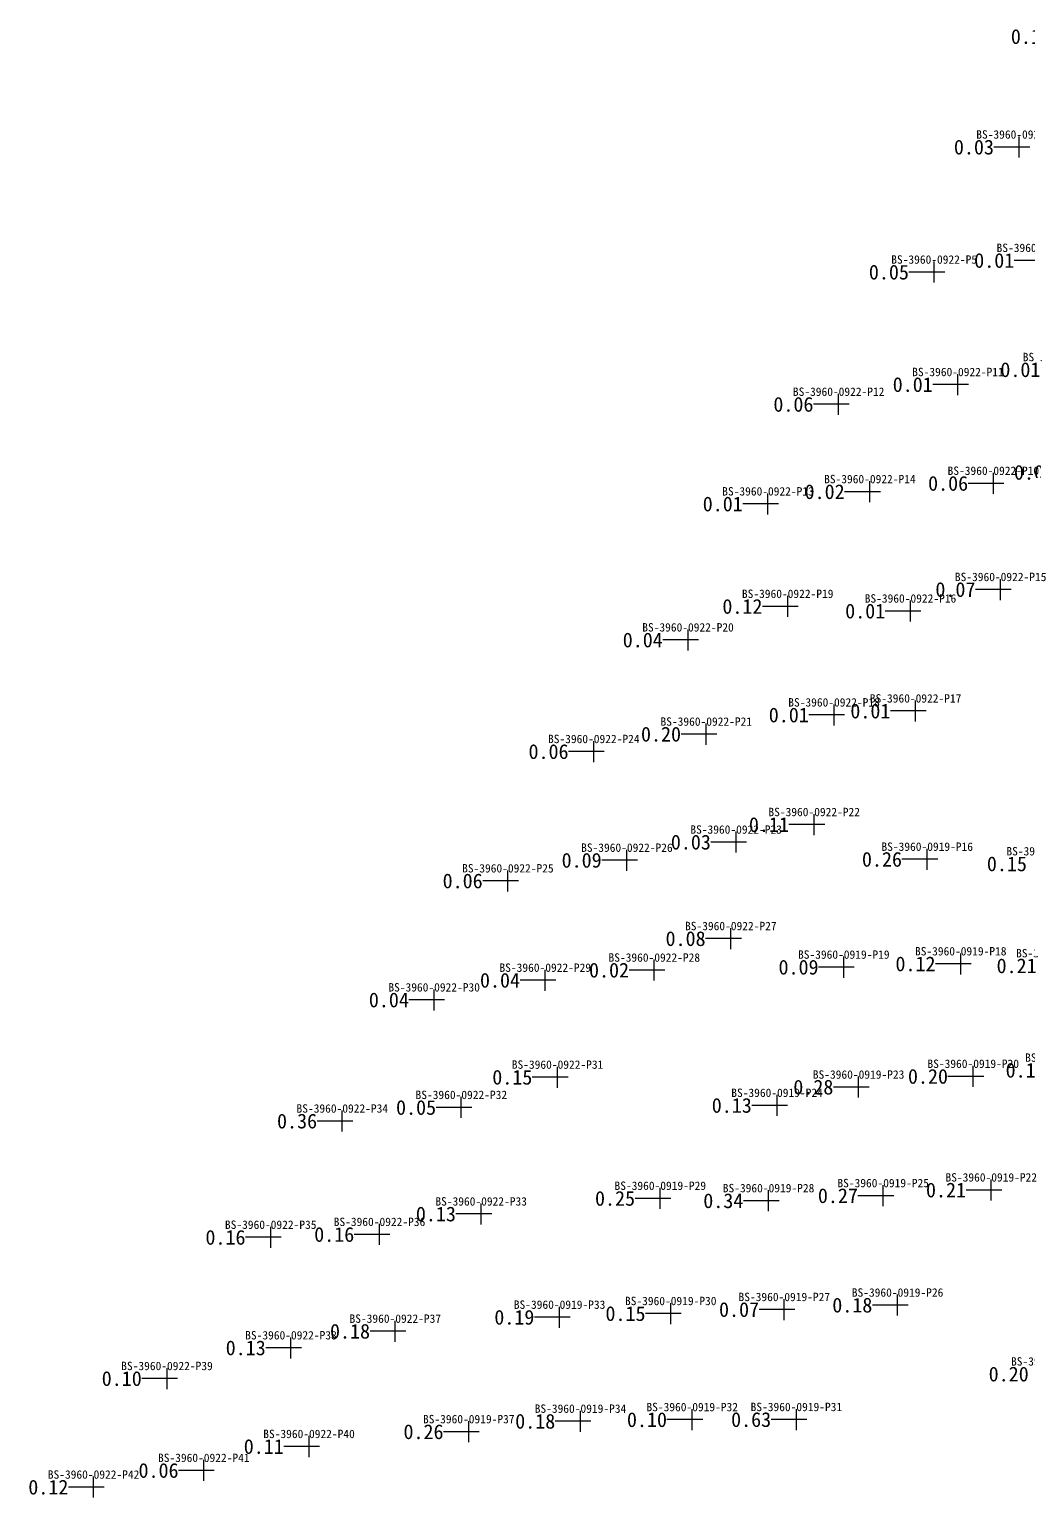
# Model space of a CAD drawing. Header units: inches. Extents: x 469941 to 470089, y 4349675 to 4349818.
# Drawn here: x 469982.1 to 470029.6, y 4349745.9 to 4349815.8 of the extents above; entities that cross this region are included whole.
import ezdxf
from ezdxf.enums import TextEntityAlignment as Align

# ---------------------------------------------------------------- set-up
doc = ezdxf.new("R2010")
doc.units = ezdxf.units.IN
doc.header["$MEASUREMENT"] = 0
for name, color, linetype, lineweight in [('孔口文字', 7, 'Continuous', 0), ('点', 7, 'Continuous', 0), ('线条', 7, 'Continuous', 0), ('钻孔', 7, 'Continuous', 0)]:
    doc.layers.add(name, color=color, linetype=linetype, lineweight=lineweight)
doc.styles.add('3dmine_textStyle_3', font='宋体.ttf', dxfattribs={"height": 1})

msp = doc.modelspace()

# ---------------------------------------------------------------- hatches: boundary and pattern name
at = {"layer": '钻孔', "linetype": 'Continuous', "lineweight": 0, "true_color": 0x808080, "extrusion": (0, 1, 0)}
for points in [[(-470030.208, 3949.717), (-470029.208, 3949.717), (-470029.208, 3955.717), (-470030.208, 3955.717)], [(-470026.164, 3949.675), (-470025.164, 3949.675), (-470025.164, 3955.675), (-470026.164, 3955.675)], [(-470027.297, 3949.917), (-470026.297, 3949.917), (-470026.297, 3955.917), (-470027.297, 3955.917)], [(-470021.622, 3950.144), (-470020.622, 3950.144), (-470020.622, 3956.144), (-470021.622, 3956.144)], [(-470028.98, 3950.28), (-470027.98, 3950.28), (-470027.98, 3956.28), (-470028.98, 3956.28)], [(-470023.107, 3949.609), (-470022.107, 3949.609), (-470022.107, 3956.609), (-470023.107, 3956.609)], [(-470018.261, 3950.086), (-470017.261, 3950.086), (-470017.261, 3957.086), (-470018.261, 3957.086)], [(-470029.327, 3950.099), (-470028.327, 3950.099), (-470028.327, 3957.099), (-470029.327, 3957.099)], [(-470019.197, 3949.859), (-470018.197, 3949.859), (-470018.197, 3957.859), (-470019.197, 3957.859)], [(-470025.037, 3949.677), (-470024.037, 3949.677), (-470024.037, 3957.677), (-470025.037, 3957.677)], [(-470014.457, 3949.551), (-470013.457, 3949.551), (-470013.457, 3958.551), (-470014.457, 3958.551)], [(-470021.402, 3950.377), (-470020.402, 3950.377), (-470020.402, 3958.377), (-470021.402, 3958.377)], [(-470025.282, 3949.863), (-470024.282, 3949.863), (-470024.282, 3957.863), (-470025.282, 3957.863)], [(-470015.325, 3950.359), (-470014.325, 3950.359), (-470014.325, 3959.359), (-470015.325, 3959.359)], [(-470009.975, 3950.412), (-470008.975, 3950.412), (-470008.975, 3959.412), (-470009.975, 3959.412)], [(-470020.458, 3950.499), (-470019.458, 3950.499), (-470019.458, 3959.499), (-470020.458, 3959.499)], [(-470016.745, 3949.613), (-470015.745, 3949.613), (-470015.745, 3959.613), (-470016.745, 3959.613)], [(-470011.55, 3949.699), (-470010.55, 3949.699), (-470010.55, 3959.699), (-470011.55, 3959.699)], [(-470025.834, 3950.254), (-470024.834, 3950.254), (-470024.834, 3959.254), (-470025.834, 3959.254)], [(-470005.89, 3949.793), (-470004.89, 3949.793), (-470004.89, 3959.793), (-470005.89, 3959.793)], [(-470016.493, 3949.915), (-470015.493, 3949.915), (-470015.493, 3959.915), (-470016.493, 3959.915)], [(-470012.853, 3950.11), (-470011.853, 3950.11), (-470011.853, 3960.11), (-470012.853, 3960.11)], [(-470021.866, 3950.034), (-470020.866, 3950.034), (-470020.866, 3960.034), (-470021.866, 3960.034)], [(-470027.428, 3949.931), (-470026.428, 3949.931), (-470026.428, 3959.931), (-470027.428, 3959.931)], [(-470007.667, 3949.982), (-470006.667, 3949.982), (-470006.667, 3959.982), (-470007.667, 3959.982)], [(-470002.382, 3950.129), (-470001.382, 3950.129), (-470001.382, 3960.129), (-470002.382, 3960.129)], [(-470008.252, 3950.366), (-470007.252, 3950.366), (-470007.252, 3960.366), (-470008.252, 3960.366)], [(-470022.57, 3950.428), (-470021.57, 3950.428), (-470021.57, 3960.428), (-470022.57, 3960.428)], [(-470028.022, 3950.251), (-470027.022, 3950.251), (-470027.022, 3960.251), (-470028.022, 3960.251)], [(-470003.675, 3950.458), (-470002.675, 3950.458), (-470002.675, 3960.458), (-470003.675, 3960.458)], [(-470018.691, 3949.844), (-470017.691, 3949.844), (-470017.691, 3960.844), (-470018.691, 3960.844)], [(-469998.014, 3950.352), (-469997.014, 3950.352), (-469997.014, 3960.352), (-469998.014, 3960.352)], [(-470028.88, 3950.325), (-470027.88, 3950.325), (-470027.88, 3960.325), (-470028.88, 3960.325)], [(-470013.138, 3949.777), (-470012.138, 3949.777), (-470012.138, 3960.777), (-470013.138, 3960.777)], [(-470018.288, 3949.616), (-470017.288, 3949.616), (-470017.288, 3960.616), (-470018.288, 3960.616)], [(-470023.739, 3949.809), (-470022.739, 3949.809), (-470022.739, 3960.809), (-470023.739, 3960.809)], [(-470004.618, 3950.44), (-470003.618, 3950.44), (-470003.618, 3960.44), (-470004.618, 3960.44)], [(-469999.782, 3950.397), (-469998.782, 3950.397), (-469998.782, 3960.397), (-469999.782, 3960.397)], [(-469994.609, 3950.311), (-469993.609, 3950.311), (-469993.609, 3960.311), (-469994.609, 3960.311)], [(-470024.424, 3949.85), (-470023.424, 3949.85), (-470023.424, 3960.85), (-470024.424, 3960.85)], [(-470008.349, 3949.707), (-470007.349, 3949.707), (-470007.349, 3960.707), (-470008.349, 3960.707)], [(-470013.635, 3949.571), (-470012.635, 3949.571), (-470012.635, 3960.571), (-470013.635, 3960.571)], [(-470019.037, 3949.664), (-470018.037, 3949.664), (-470018.037, 3960.664), (-470019.037, 3960.664)], [(-470000.534, 3949.506), (-469999.534, 3949.506), (-469999.534, 3960.506), (-470000.534, 3960.506)], [(-469995.573, 3950.496), (-469994.573, 3950.496), (-469994.573, 3960.496), (-469995.573, 3960.496)], [(-469989.676, 3949.539), (-469988.676, 3949.539), (-469988.676, 3960.539), (-469989.676, 3960.539)], [(-470009.342, 3949.875), (-470008.342, 3949.875), (-470008.342, 3960.875), (-470009.342, 3960.875)], [(-470014.657, 3949.661), (-470013.657, 3949.661), (-470013.657, 3960.661), (-470014.657, 3960.661)], [(-470004.028, 3949.598), (-470003.028, 3949.598), (-470003.028, 3960.598), (-470004.028, 3960.598)], [(-469996.431, 3949.646), (-469995.431, 3949.646), (-469995.431, 3960.646), (-469996.431, 3960.646)], [(-469991.426, 3949.732), (-469990.426, 3949.732), (-469990.426, 3960.732), (-469991.426, 3960.732)], [(-469986.184, 3949.919), (-469985.184, 3949.919), (-469985.184, 3960.919), (-469986.184, 3960.919)]]:
    msp.add_hatch(color=8, dxfattribs=at).paths.add_polyline_path(points, flags=0)
at = {"layer": '钻孔', "linetype": 'Continuous', "lineweight": 0, "true_color": 0x00ffff, "extrusion": (0, 1, 0)}
msp.add_hatch(color=4, dxfattribs=at).paths.add_polyline_path([(-470019.611, 3949.569), (-470018.611, 3949.569), (-470018.611, 3960.569), (-470019.611, 3960.569)], flags=0)

# ---------------------------------------------------------------- linework, layer by layer
at = {"layer": '点', "color": 138, "linetype": 'Continuous', "lineweight": 0, "true_color": 0x004c4c}
for points, elevation in [([(470029.708, 4349810.172), (470028.708, 4349810.172)], 3955.717), ([(470029.208, 4349809.672), (470029.208, 4349810.672)], 3955.717), ([(470025.164, 4349803.725), (470025.164, 4349804.725)], 3955.675), ([(470025.664, 4349804.225), (470024.664, 4349804.225)], 3955.675), ([(470026.297, 4349798.377), (470026.297, 4349799.377)], 3955.917), ([(470020.622, 4349797.438), (470020.622, 4349798.438)], 3956.144), ([(470026.797, 4349798.877), (470025.797, 4349798.877)], 3955.917), ([(470021.122, 4349797.938), (470020.122, 4349797.938)], 3956.144), ([(470022.107, 4349793.283), (470022.107, 4349794.283)], 3956.609), ([(470028.48, 4349794.179), (470027.48, 4349794.179)], 3956.28), ([(470027.98, 4349793.679), (470027.98, 4349794.679)], 3956.28), ([(470017.261, 4349792.7), (470017.261, 4349793.7)], 3957.086), ([(470022.607, 4349793.783), (470021.607, 4349793.783)], 3956.609), ([(470017.761, 4349793.2), (470016.761, 4349793.2)], 3957.086), ([(470028.327, 4349788.63), (470028.327, 4349789.63)], 3957.099), ([(470018.197, 4349787.827), (470018.197, 4349788.827)], 3957.859), ([(470024.037, 4349787.605), (470024.037, 4349788.605)], 3957.677), ([(470028.827, 4349789.13), (470027.827, 4349789.13)], 3957.099), ([(470018.697, 4349788.327), (470017.697, 4349788.327)], 3957.859), ([(470024.537, 4349788.105), (470023.537, 4349788.105)], 3957.677), ([(470013.457, 4349786.231), (470013.457, 4349787.231)], 3958.551), ([(470013.957, 4349786.731), (470012.957, 4349786.731)], 3958.551), ([(470020.402, 4349782.663), (470020.402, 4349783.663)], 3958.377), ([(470024.282, 4349782.852), (470024.282, 4349783.852)], 3957.863), ([(470020.902, 4349783.163), (470019.902, 4349783.163)], 3958.377), ([(470024.782, 4349783.352), (470023.782, 4349783.352)], 3957.863), ([(470014.825, 4349782.25), (470013.825, 4349782.25)], 3959.359), ([(470014.325, 4349781.75), (470014.325, 4349782.75)], 3959.359), ([(470008.975, 4349780.923), (470008.975, 4349781.923)], 3959.412), ([(470009.475, 4349781.423), (470008.475, 4349781.423)], 3959.412), ([(470019.458, 4349777.449), (470019.458, 4349778.449)], 3959.499), ([(470015.745, 4349776.615), (470015.745, 4349777.615)], 3959.613), ([(470019.958, 4349777.949), (470018.958, 4349777.949)], 3959.499), ([(470010.55, 4349775.752), (470010.55, 4349776.752)], 3959.699), ([(470016.245, 4349777.115), (470015.245, 4349777.115)], 3959.613), ([(470024.834, 4349775.799), (470024.834, 4349776.799)], 3959.254), ([(470011.05, 4349776.252), (470010.05, 4349776.252)], 3959.699), ([(470025.334, 4349776.299), (470024.334, 4349776.299)], 3959.254), ([(470005.39, 4349775.271), (470004.39, 4349775.271)], 3959.793), ([(470004.89, 4349774.771), (470004.89, 4349775.771)], 3959.793), ([(470015.993, 4349772.526), (470014.993, 4349772.526)], 3959.915), ([(470015.493, 4349772.026), (470015.493, 4349773.026)], 3959.915), ([(470026.428, 4349770.826), (470026.428, 4349771.826)], 3959.931), ([(470006.667, 4349770.045), (470006.667, 4349771.045)], 3959.982), ([(470012.353, 4349771.027), (470011.353, 4349771.027)], 3960.11), ([(470011.853, 4349770.527), (470011.853, 4349771.527)], 3960.11), ([(470021.366, 4349771.168), (470020.366, 4349771.168)], 3960.034), ([(470020.866, 4349770.668), (470020.866, 4349771.668)], 3960.034), ([(470026.928, 4349771.326), (470025.928, 4349771.326)], 3959.931), ([(470007.167, 4349770.545), (470006.167, 4349770.545)], 3959.982), ([(470001.882, 4349769.61), (470000.882, 4349769.61)], 3960.129), ([(470001.382, 4349769.11), (470001.382, 4349770.11)], 3960.129), ([(470007.252, 4349765.434), (470007.252, 4349766.434)], 3960.366), ([(470027.022, 4349765.475), (470027.022, 4349766.475)], 3960.251), ([(470007.752, 4349765.934), (470006.752, 4349765.934)], 3960.366), ([(470022.07, 4349765.463), (470021.07, 4349765.463)], 3960.428), ([(470021.57, 4349764.963), (470021.57, 4349765.963)], 3960.428), ([(470027.522, 4349765.975), (470026.522, 4349765.975)], 3960.251), ([(470002.675, 4349763.996), (470002.675, 4349764.996)], 3960.458), ([(470017.691, 4349764.094), (470017.691, 4349765.094)], 3960.844), ([(469997.014, 4349763.348), (469997.014, 4349764.348)], 3960.352), ([(470003.175, 4349764.496), (470002.175, 4349764.496)], 3960.458), ([(470018.191, 4349764.594), (470017.191, 4349764.594)], 3960.844), ([(469997.514, 4349763.848), (469996.514, 4349763.848)], 3960.352), ([(470012.138, 4349759.672), (470012.138, 4349760.672)], 3960.777), ([(470017.288, 4349759.56), (470017.288, 4349760.56)], 3960.616), ([(470022.739, 4349759.8), (470022.739, 4349760.8)], 3960.809), ([(470028.38, 4349760.57), (470027.38, 4349760.57)], 3960.325), ([(470027.88, 4349760.07), (470027.88, 4349761.07)], 3960.325), ([(470003.618, 4349758.929), (470003.618, 4349759.929)], 3960.44), ([(470012.638, 4349760.172), (470011.638, 4349760.172)], 3960.777), ([(470017.788, 4349760.06), (470016.788, 4349760.06)], 3960.616), ([(470023.239, 4349760.3), (470022.239, 4349760.3)], 3960.809), ([(470004.118, 4349759.429), (470003.118, 4349759.429)], 3960.44), ([(469993.609, 4349757.819), (469993.609, 4349758.819)], 3960.311), ([(469999.282, 4349758.456), (469998.282, 4349758.456)], 3960.397), ([(469998.782, 4349757.956), (469998.782, 4349758.956)], 3960.397), ([(469994.109, 4349758.319), (469993.109, 4349758.319)], 3960.311), ([(470007.349, 4349754.017), (470007.349, 4349755.017)], 3960.707), ([(470012.635, 4349754.193), (470012.635, 4349755.193)], 3960.571), ([(470018.037, 4349754.384), (470018.037, 4349755.384)], 3960.664), ([(470023.924, 4349755.095), (470022.924, 4349755.095)], 3960.85), ([(470023.424, 4349754.595), (470023.424, 4349755.595)], 3960.85), ([(469999.534, 4349753.352), (469999.534, 4349754.352)], 3960.506), ([(470007.849, 4349754.517), (470006.849, 4349754.517)], 3960.707), ([(470013.135, 4349754.693), (470012.135, 4349754.693)], 3960.571), ([(470018.537, 4349754.884), (470017.537, 4349754.884)], 3960.664), ([(469994.573, 4349752.562), (469994.573, 4349753.562)], 3960.496), ([(470000.034, 4349753.852), (469999.034, 4349753.852)], 3960.506), ([(469995.073, 4349753.062), (469994.073, 4349753.062)], 3960.496), ([(469989.176, 4349751.602), (469988.176, 4349751.602)], 3960.539), ([(469988.676, 4349751.102), (469988.676, 4349752.102)], 3960.539), ([(470008.342, 4349749.071), (470008.342, 4349750.071)], 3960.875), ([(470013.657, 4349749.147), (470013.657, 4349750.147)], 3960.661), ([(470018.611, 4349749.152), (470018.611, 4349750.152)], 3960.569), ([(470003.028, 4349748.573), (470003.028, 4349749.573)], 3960.598), ([(470008.842, 4349749.571), (470007.842, 4349749.571)], 3960.875), ([(470014.157, 4349749.647), (470013.157, 4349749.647)], 3960.661), ([(470019.111, 4349749.652), (470018.111, 4349749.652)], 3960.569), ([(469995.431, 4349747.87), (469995.431, 4349748.87)], 3960.646), ([(470003.528, 4349749.073), (470002.528, 4349749.073)], 3960.598), ([(469995.931, 4349748.37), (469994.931, 4349748.37)], 3960.646), ([(469990.426, 4349746.732), (469990.426, 4349747.732)], 3960.732), ([(469985.184, 4349745.938), (469985.184, 4349746.938)], 3960.919), ([(469990.926, 4349747.232), (469989.926, 4349747.232)], 3960.732), ([(469985.684, 4349746.438), (469984.684, 4349746.438)], 3960.919)]:
    msp.add_lwpolyline(points, dxfattribs=dict(at, elevation=elevation))
at = {"layer": '线条', "color": 138, "linetype": 'Continuous', "lineweight": 0, "true_color": 0x004c4c}
for points, elevation in [([(470029.208, 4349810.172), (470029.208, 4349810.172), (470029.208, 4349810.172)], 3955.717), ([(470025.164, 4349804.225), (470025.164, 4349804.225), (470025.164, 4349804.225)], 3955.675), ([(470026.297, 4349798.877), (470026.297, 4349798.877), (470026.297, 4349798.877)], 3955.917), ([(470020.622, 4349797.938), (470020.622, 4349797.938), (470020.622, 4349797.938)], 3956.144), ([(470027.98, 4349794.179), (470027.98, 4349794.179), (470027.98, 4349794.179)], 3956.28), ([(470022.107, 4349793.783), (470022.107, 4349793.783), (470022.107, 4349793.783)], 3956.609), ([(470017.261, 4349793.2), (470017.261, 4349793.2), (470017.261, 4349793.2)], 3957.086), ([(470028.327, 4349789.13), (470028.327, 4349789.13), (470028.327, 4349789.13)], 3957.099), ([(470018.197, 4349788.327), (470018.197, 4349788.327), (470018.197, 4349788.327)], 3957.859), ([(470024.037, 4349788.105), (470024.037, 4349788.105), (470024.037, 4349788.105)], 3957.677), ([(470013.457, 4349786.731), (470013.457, 4349786.731), (470013.457, 4349786.731)], 3958.551), ([(470020.402, 4349783.163), (470020.402, 4349783.163), (470020.402, 4349783.163)], 3958.377), ([(470024.282, 4349783.352), (470024.282, 4349783.352), (470024.282, 4349783.352)], 3957.863), ([(470014.325, 4349782.25), (470014.325, 4349782.25), (470014.325, 4349782.25)], 3959.359), ([(470008.975, 4349781.423), (470008.975, 4349781.423), (470008.975, 4349781.423)], 3959.412), ([(470019.458, 4349777.949), (470019.458, 4349777.949), (470019.458, 4349777.949)], 3959.499), ([(470015.745, 4349777.115), (470015.745, 4349777.115), (470015.745, 4349777.115)], 3959.613), ([(470010.55, 4349776.252), (470010.55, 4349776.252), (470010.55, 4349776.252)], 3959.699), ([(470024.834, 4349776.299), (470024.834, 4349776.299), (470024.834, 4349776.299)], 3959.254), ([(470004.89, 4349775.271), (470004.89, 4349775.271), (470004.89, 4349775.271)], 3959.793), ([(470015.493, 4349772.526), (470015.493, 4349772.526), (470015.493, 4349772.526)], 3959.915), ([(470011.853, 4349771.027), (470011.853, 4349771.027), (470011.853, 4349771.027)], 3960.11), ([(470020.866, 4349771.168), (470020.866, 4349771.168), (470020.866, 4349771.168)], 3960.034), ([(470026.428, 4349771.326), (470026.428, 4349771.326), (470026.428, 4349771.326)], 3959.931), ([(470006.667, 4349770.545), (470006.667, 4349770.545), (470006.667, 4349770.545)], 3959.982), ([(470001.382, 4349769.61), (470001.382, 4349769.61), (470001.382, 4349769.61)], 3960.129), ([(470007.252, 4349765.934), (470007.252, 4349765.934), (470007.252, 4349765.934)], 3960.366), ([(470021.57, 4349765.463), (470021.57, 4349765.463), (470021.57, 4349765.463)], 3960.428), ([(470027.022, 4349765.975), (470027.022, 4349765.975), (470027.022, 4349765.975)], 3960.251), ([(470002.675, 4349764.496), (470002.675, 4349764.496), (470002.675, 4349764.496)], 3960.458), ([(470017.691, 4349764.594), (470017.691, 4349764.594), (470017.691, 4349764.594)], 3960.844), ([(469997.014, 4349763.848), (469997.014, 4349763.848), (469997.014, 4349763.848)], 3960.352), ([(470027.88, 4349760.57), (470027.88, 4349760.57), (470027.88, 4349760.57)], 3960.325), ([(470012.138, 4349760.172), (470012.138, 4349760.172), (470012.138, 4349760.172)], 3960.777), ([(470017.288, 4349760.06), (470017.288, 4349760.06), (470017.288, 4349760.06)], 3960.616), ([(470022.739, 4349760.3), (470022.739, 4349760.3), (470022.739, 4349760.3)], 3960.809), ([(470003.618, 4349759.429), (470003.618, 4349759.429), (470003.618, 4349759.429)], 3960.44), ([(469998.782, 4349758.456), (469998.782, 4349758.456), (469998.782, 4349758.456)], 3960.397), ([(469993.609, 4349758.319), (469993.609, 4349758.319), (469993.609, 4349758.319)], 3960.311), ([(470023.424, 4349755.095), (470023.424, 4349755.095), (470023.424, 4349755.095)], 3960.85), ([(470007.349, 4349754.517), (470007.349, 4349754.517), (470007.349, 4349754.517)], 3960.707), ([(470012.635, 4349754.693), (470012.635, 4349754.693), (470012.635, 4349754.693)], 3960.571), ([(470018.037, 4349754.884), (470018.037, 4349754.884), (470018.037, 4349754.884)], 3960.664), ([(469999.534, 4349753.852), (469999.534, 4349753.852), (469999.534, 4349753.852)], 3960.506), ([(469994.573, 4349753.062), (469994.573, 4349753.062), (469994.573, 4349753.062)], 3960.496), ([(469988.676, 4349751.602), (469988.676, 4349751.602), (469988.676, 4349751.602)], 3960.539), ([(470008.342, 4349749.571), (470008.342, 4349749.571), (470008.342, 4349749.571)], 3960.875), ([(470013.657, 4349749.647), (470013.657, 4349749.647), (470013.657, 4349749.647)], 3960.661), ([(470018.611, 4349749.652), (470018.611, 4349749.652), (470018.611, 4349749.652)], 3960.569), ([(470003.028, 4349749.073), (470003.028, 4349749.073), (470003.028, 4349749.073)], 3960.598), ([(469995.431, 4349748.37), (469995.431, 4349748.37), (469995.431, 4349748.37)], 3960.646), ([(469990.426, 4349747.232), (469990.426, 4349747.232), (469990.426, 4349747.232)], 3960.732), ([(469985.184, 4349746.438), (469985.184, 4349746.438), (469985.184, 4349746.438)], 3960.919)]:
    msp.add_lwpolyline(points, dxfattribs=dict(at, elevation=elevation))
at = {"layer": '钻孔', "color": 8, "linetype": 'Continuous', "lineweight": 0, "true_color": 0x808080}
for points, elevation in [([(470029.208, 4349810.172), (470028.008, 4349810.172)], 3955.717), ([(470029.208, 4349810.172), (470028.008, 4349810.172)], 3949.717), ([(470030.174, 4349804.781), (470028.974, 4349804.781)], 3955.594), ([(470030.174, 4349804.781), (470028.974, 4349804.781)], 3949.594), ([(470025.164, 4349804.225), (470023.964, 4349804.225)], 3955.675), ([(470025.164, 4349804.225), (470023.964, 4349804.225)], 3949.675), ([(470026.297, 4349798.877), (470025.097, 4349798.877)], 3955.917), ([(470026.297, 4349798.877), (470025.097, 4349798.877)], 3949.917), ([(470020.622, 4349797.938), (470019.422, 4349797.938)], 3956.144), ([(470020.622, 4349797.938), (470019.422, 4349797.938)], 3950.144), ([(470027.98, 4349794.179), (470026.78, 4349794.179)], 3956.28), ([(470027.98, 4349794.179), (470026.78, 4349794.179)], 3950.28), ([(470022.107, 4349793.783), (470020.907, 4349793.783)], 3956.609), ([(470022.107, 4349793.783), (470020.907, 4349793.783)], 3949.609), ([(470017.261, 4349793.2), (470016.061, 4349793.2)], 3957.086), ([(470017.261, 4349793.2), (470016.061, 4349793.2)], 3950.086), ([(470028.327, 4349789.13), (470027.127, 4349789.13)], 3957.099), ([(470028.327, 4349789.13), (470027.127, 4349789.13)], 3950.099), ([(470018.197, 4349788.327), (470016.997, 4349788.327)], 3957.859), ([(470018.197, 4349788.327), (470016.997, 4349788.327)], 3949.859), ([(470024.037, 4349788.105), (470022.837, 4349788.105)], 3957.677), ([(470024.037, 4349788.105), (470022.837, 4349788.105)], 3949.677), ([(470013.457, 4349786.731), (470012.257, 4349786.731)], 3958.551), ([(470013.457, 4349786.731), (470012.257, 4349786.731)], 3949.551), ([(470020.402, 4349783.163), (470019.202, 4349783.163)], 3958.377), ([(470020.402, 4349783.163), (470019.202, 4349783.163)], 3950.377), ([(470024.282, 4349783.352), (470023.082, 4349783.352)], 3957.863), ([(470024.282, 4349783.352), (470023.082, 4349783.352)], 3949.863), ([(470014.325, 4349782.25), (470013.125, 4349782.25)], 3959.359), ([(470014.325, 4349782.25), (470013.125, 4349782.25)], 3950.359), ([(470008.975, 4349781.423), (470007.775, 4349781.423)], 3959.412), ([(470008.975, 4349781.423), (470007.775, 4349781.423)], 3950.412), ([(470019.458, 4349777.949), (470018.258, 4349777.949)], 3959.499), ([(470019.458, 4349777.949), (470018.258, 4349777.949)], 3950.499), ([(470015.745, 4349777.115), (470014.545, 4349777.115)], 3959.613), ([(470015.745, 4349777.115), (470014.545, 4349777.115)], 3949.613), ([(470010.55, 4349776.252), (470009.35, 4349776.252)], 3959.699), ([(470010.55, 4349776.252), (470009.35, 4349776.252)], 3949.699), ([(470024.834, 4349776.299), (470023.634, 4349776.299)], 3959.254), ([(470024.834, 4349776.299), (470023.634, 4349776.299)], 3950.254), ([(470004.89, 4349775.271), (470003.69, 4349775.271)], 3959.793), ([(470004.89, 4349775.271), (470003.69, 4349775.271)], 3949.793), ([(470015.493, 4349772.526), (470014.293, 4349772.526)], 3959.915), ([(470015.493, 4349772.526), (470014.293, 4349772.526)], 3949.915), ([(470011.853, 4349771.027), (470010.653, 4349771.027)], 3960.11), ([(470011.853, 4349771.027), (470010.653, 4349771.027)], 3950.11), ([(470020.866, 4349771.168), (470019.666, 4349771.168)], 3960.034), ([(470020.866, 4349771.168), (470019.666, 4349771.168)], 3950.034), ([(470026.428, 4349771.326), (470025.228, 4349771.326)], 3959.931), ([(470026.428, 4349771.326), (470025.228, 4349771.326)], 3949.931), ([(470006.667, 4349770.545), (470005.467, 4349770.545)], 3959.982), ([(470006.667, 4349770.545), (470005.467, 4349770.545)], 3949.982), ([(470001.382, 4349769.61), (470000.182, 4349769.61)], 3960.129), ([(470001.382, 4349769.61), (470000.182, 4349769.61)], 3950.129), ([(470007.252, 4349765.934), (470006.052, 4349765.934)], 3960.366), ([(470007.252, 4349765.934), (470006.052, 4349765.934)], 3950.366), ([(470021.57, 4349765.463), (470020.37, 4349765.463)], 3960.428), ([(470021.57, 4349765.463), (470020.37, 4349765.463)], 3950.428), ([(470027.022, 4349765.975), (470025.822, 4349765.975)], 3960.251), ([(470027.022, 4349765.975), (470025.822, 4349765.975)], 3950.251), ([(470002.675, 4349764.496), (470001.475, 4349764.496)], 3960.458), ([(470002.675, 4349764.496), (470001.475, 4349764.496)], 3950.458), ([(470017.691, 4349764.594), (470016.491, 4349764.594)], 3960.844), ([(470017.691, 4349764.594), (470016.491, 4349764.594)], 3949.844), ([(469997.014, 4349763.848), (469995.814, 4349763.848)], 3960.352), ([(469997.014, 4349763.848), (469995.814, 4349763.848)], 3950.352), ([(470027.88, 4349760.57), (470026.68, 4349760.57)], 3960.325), ([(470027.88, 4349760.57), (470026.68, 4349760.57)], 3950.325), ([(470012.138, 4349760.172), (470010.938, 4349760.172)], 3960.777), ([(470012.138, 4349760.172), (470010.938, 4349760.172)], 3949.777), ([(470017.288, 4349760.06), (470016.088, 4349760.06)], 3960.616), ([(470017.288, 4349760.06), (470016.088, 4349760.06)], 3949.616), ([(470022.739, 4349760.3), (470021.539, 4349760.3)], 3960.809), ([(470022.739, 4349760.3), (470021.539, 4349760.3)], 3949.809), ([(470003.618, 4349759.429), (470002.418, 4349759.429)], 3960.44), ([(470003.618, 4349759.429), (470002.418, 4349759.429)], 3950.44), ([(469998.782, 4349758.456), (469997.582, 4349758.456)], 3960.397), ([(469998.782, 4349758.456), (469997.582, 4349758.456)], 3950.397), ([(469993.609, 4349758.319), (469992.409, 4349758.319)], 3960.311), ([(469993.609, 4349758.319), (469992.409, 4349758.319)], 3950.311), ([(470023.424, 4349755.095), (470022.224, 4349755.095)], 3960.85), ([(470023.424, 4349755.095), (470022.224, 4349755.095)], 3949.85), ([(470007.349, 4349754.517), (470006.149, 4349754.517)], 3960.707), ([(470007.349, 4349754.517), (470006.149, 4349754.517)], 3949.707), ([(470012.635, 4349754.693), (470011.435, 4349754.693)], 3960.571), ([(470012.635, 4349754.693), (470011.435, 4349754.693)], 3949.571), ([(470018.037, 4349754.884), (470016.837, 4349754.884)], 3960.664), ([(470018.037, 4349754.884), (470016.837, 4349754.884)], 3949.664), ([(469999.534, 4349753.852), (469998.334, 4349753.852)], 3960.506), ([(469999.534, 4349753.852), (469998.334, 4349753.852)], 3949.506), ([(469994.573, 4349753.062), (469993.373, 4349753.062)], 3960.496), ([(469994.573, 4349753.062), (469993.373, 4349753.062)], 3950.496), ([(469988.676, 4349751.602), (469987.476, 4349751.602)], 3960.539), ([(469988.676, 4349751.602), (469987.476, 4349751.602)], 3949.539), ([(470008.342, 4349749.571), (470007.142, 4349749.571)], 3960.875), ([(470008.342, 4349749.571), (470007.142, 4349749.571)], 3949.875), ([(470013.657, 4349749.647), (470012.457, 4349749.647)], 3960.661), ([(470013.657, 4349749.647), (470012.457, 4349749.647)], 3949.661), ([(470003.028, 4349749.073), (470001.828, 4349749.073)], 3960.598), ([(470003.028, 4349749.073), (470001.828, 4349749.073)], 3949.598), ([(469995.431, 4349748.37), (469994.231, 4349748.37)], 3960.646), ([(469995.431, 4349748.37), (469994.231, 4349748.37)], 3949.646), ([(469990.426, 4349747.232), (469989.226, 4349747.232)], 3960.732), ([(469990.426, 4349747.232), (469989.226, 4349747.232)], 3949.732), ([(469985.184, 4349746.438), (469983.984, 4349746.438)], 3960.919), ([(469985.184, 4349746.438), (469983.984, 4349746.438)], 3949.919)]:
    msp.add_lwpolyline(points, dxfattribs=dict(at, elevation=elevation))
at = {"layer": '钻孔', "color": 4, "linetype": 'Continuous', "lineweight": 0, "true_color": 0x00ffff}
for elevation in [3960.569, 3949.569]:
    msp.add_lwpolyline([(470018.611, 4349749.652), (470017.411, 4349749.652)], dxfattribs=dict(at, elevation=elevation))

# ---------------------------------------------------------------- texts
at = {"layer": '孔口文字', "color": 138, "linetype": 'Continuous', "lineweight": 0, "true_color": 0x004c4c, "style": '3dmine_textStyle_3'}
msp.add_text('BS-3960-0907-P4', height=0.4, dxfattribs=at).set_placement((470030.861, 4349752.217, 3960.96), align=Align.CENTER)
at = {"layer": '钻孔', "color": 8, "linetype": 'Continuous', "lineweight": 0, "true_color": 0x808080, "style": '3dmine_textStyle_3'}
for s, p in [('0.10', (470030.718, 4349815.43, 3952.503)), ('0.03', (470028.008, 4349810.172, 3952.717)), ('0.05', (470023.964, 4349804.225, 3952.675)), ('0.01', (470028.974, 4349804.781, 3952.594)), ('0.01', (470030.218, 4349799.587, 3952.899)), ('0.01', (470025.097, 4349798.877, 3952.917)), ('0.06', (470019.422, 4349797.938, 3953.144)), ('0.01', (470030.865, 4349794.703, 3953.277)), ('0.02', (470020.907, 4349793.783, 3953.109)), ('0.06', (470026.78, 4349794.179, 3953.28)), ('0.01', (470016.061, 4349793.2, 3953.586)), ('0.07', (470027.127, 4349789.13, 3953.599)), ('0.12', (470016.997, 4349788.327, 3953.859)), ('0.01', (470022.837, 4349788.105, 3953.677)), ('0.04', (470012.257, 4349786.731, 3954.051)), ('0.01', (470023.082, 4349783.352, 3953.863)), ('0.01', (470019.202, 4349783.163, 3954.377)), ('0.20', (470013.125, 4349782.25, 3954.859)), ('0.06', (470007.775, 4349781.423, 3954.912)), ('0.11', (470018.258, 4349777.949, 3954.999)), ('0.03', (470014.545, 4349777.115, 3954.613)), ('0.09', (470009.35, 4349776.252, 3954.699)), ('0.26', (470023.634, 4349776.299, 3954.754)), ('0.15', (470029.577, 4349776.083, 3954.766)), ('0.06', (470003.69, 4349775.271, 3954.793)), ('0.08', (470014.293, 4349772.526, 3954.915)), ('0.02', (470010.653, 4349771.027, 3955.11)), ('0.09', (470019.666, 4349771.168, 3955.034)), ('0.12', (470025.228, 4349771.326, 3954.931)), ('0.21', (470030.038, 4349771.234, 3954.566)), ('0.04', (470005.467, 4349770.545, 3954.982)), ('0.04', (470000.182, 4349769.61, 3955.129)), ('0.15', (470006.052, 4349765.934, 3955.366)), ('0.20', (470025.822, 4349765.975, 3955.251)), ('0.19', (470030.468, 4349766.266, 3954.73)), ('0.28', (470020.37, 4349765.463, 3955.428)), ('0.05', (470001.475, 4349764.496, 3955.458)), ('0.13', (470016.491, 4349764.594, 3955.344)), ('0.36', (469995.814, 4349763.848, 3955.352)), ('0.25', (470010.938, 4349760.172, 3955.277)), ('0.27', (470021.539, 4349760.3, 3955.309)), ('0.21', (470026.68, 4349760.57, 3955.325)), ('0.34', (470016.088, 4349760.06, 3955.116)), ('0.13', (470002.418, 4349759.429, 3955.44)), ('0.16', (469992.409, 4349758.319, 3955.311)), ('0.16', (469997.582, 4349758.456, 3955.397)), ('0.15', (470011.435, 4349754.693, 3955.071)), ('0.07', (470016.837, 4349754.884, 3955.164)), ('0.18', (470022.224, 4349755.095, 3955.35)), ('0.19', (470006.149, 4349754.517, 3955.207)), ('0.18', (469998.334, 4349753.852, 3955.006)), ('0.13', (469993.373, 4349753.062, 3955.496)), ('0.20', (470029.661, 4349751.817, 3960.96)), ('0.10', (469987.476, 4349751.602, 3955.039)), ('0.26', (470001.828, 4349749.073, 3955.098)), ('0.18', (470007.142, 4349749.571, 3955.375)), ('0.10', (470012.457, 4349749.647, 3955.161)), ('0.11', (469994.231, 4349748.37, 3955.146)), ('0.06', (469989.226, 4349747.232, 3955.232)), ('0.12', (469983.984, 4349746.438, 3955.419))]:
    msp.add_text(s, height=0.7, dxfattribs=at).set_placement(p, align=Align.MIDDLE_RIGHT)
at = {"layer": '钻孔', "color": 138, "linetype": 'Continuous', "lineweight": 0, "true_color": 0x004c4c, "style": '3dmine_textStyle_3'}
for s, p in [('BS-3960-0922-P4', (470029.208, 4349810.572, 3955.717)), ('BS-3960-0922-P6', (470030.174, 4349805.181, 3955.594)), ('BS-3960-0922-P5', (470025.164, 4349804.625, 3955.675)), ('BS-3960-0922-P8', (470031.418, 4349799.987, 3955.899)), ('BS-3960-0922-P11', (470026.297, 4349799.277, 3955.917)), ('BS-3960-0922-P12', (470020.622, 4349798.338, 3956.144)), ('BS-3960-0922-P10', (470027.98, 4349794.579, 3956.28)), ('BS-3960-0922-P14', (470022.107, 4349794.183, 3956.609)), ('BS-3960-0922-P13', (470017.261, 4349793.6, 3957.086)), ('BS-3960-0922-P15', (470028.327, 4349789.53, 3957.099)), ('BS-3960-0922-P19', (470018.197, 4349788.727, 3957.859)), ('BS-3960-0922-P16', (470024.037, 4349788.505, 3957.677)), ('BS-3960-0922-P20', (470013.457, 4349787.131, 3958.551)), ('BS-3960-0922-P18', (470020.402, 4349783.563, 3958.377)), ('BS-3960-0922-P17', (470024.282, 4349783.752, 3957.863)), ('BS-3960-0922-P21', (470014.325, 4349782.65, 3959.359)), ('BS-3960-0922-P24', (470008.975, 4349781.823, 3959.412)), ('BS-3960-0922-P22', (470019.458, 4349778.349, 3959.499)), ('BS-3960-0922-P23', (470015.745, 4349777.515, 3959.613)), ('BS-3960-0922-P26', (470010.55, 4349776.652, 3959.699)), ('BS-3960-0919-P16', (470024.834, 4349776.699, 3959.254)), ('BS-3960-0919-P15', (470030.777, 4349776.483, 3959.266)), ('BS-3960-0922-P25', (470004.89, 4349775.671, 3959.793)), ('BS-3960-0922-P27', (470015.493, 4349772.926, 3959.915)), ('BS-3960-0922-P28', (470011.853, 4349771.427, 3960.11)), ('BS-3960-0919-P19', (470020.866, 4349771.568, 3960.034)), ('BS-3960-0919-P18', (470026.428, 4349771.726, 3959.931)), ('BS-3960-0919-P17', (470031.238, 4349771.634, 3959.566)), ('BS-3960-0922-P29', (470006.667, 4349770.945, 3959.982)), ('BS-3960-0922-P30', (470001.382, 4349770.01, 3960.129)), ('BS-3960-0919-P21', (470031.668, 4349766.666, 3959.73)), ('BS-3960-0922-P31', (470007.252, 4349766.334, 3960.366)), ('BS-3960-0919-P23', (470021.57, 4349765.863, 3960.428)), ('BS-3960-0919-P20', (470027.022, 4349766.375, 3960.251)), ('BS-3960-0919-P24', (470017.691, 4349764.994, 3960.844)), ('BS-3960-0922-P32', (470002.675, 4349764.896, 3960.458)), ('BS-3960-0922-P34', (469997.014, 4349764.248, 3960.352)), ('BS-3960-0919-P22', (470027.88, 4349760.97, 3960.325)), ('BS-3960-0919-P29', (470012.138, 4349760.572, 3960.777)), ('BS-3960-0919-P28', (470017.288, 4349760.46, 3960.616)), ('BS-3960-0919-P25', (470022.739, 4349760.7, 3960.809)), ('BS-3960-0922-P33', (470003.618, 4349759.829, 3960.44)), ('BS-3960-0922-P35', (469993.609, 4349758.719, 3960.311)), ('BS-3960-0922-P36', (469998.782, 4349758.856, 3960.397)), ('BS-3960-0919-P27', (470018.037, 4349755.284, 3960.664)), ('BS-3960-0919-P26', (470023.424, 4349755.495, 3960.85)), ('BS-3960-0919-P33', (470007.349, 4349754.917, 3960.707)), ('BS-3960-0919-P30', (470012.635, 4349755.093, 3960.571)), ('BS-3960-0922-P37', (469999.534, 4349754.252, 3960.506)), ('BS-3960-0922-P38', (469994.573, 4349753.462, 3960.496)), ('BS-3960-0922-P39', (469988.676, 4349752.002, 3960.539)), ('BS-3960-0919-P34', (470008.342, 4349749.971, 3960.875)), ('BS-3960-0919-P32', (470013.657, 4349750.047, 3960.661)), ('BS-3960-0919-P31', (470018.611, 4349750.052, 3960.569)), ('BS-3960-0919-P37', (470003.028, 4349749.473, 3960.598)), ('BS-3960-0922-P40', (469995.431, 4349748.77, 3960.646)), ('BS-3960-0922-P41', (469990.426, 4349747.632, 3960.732)), ('BS-3960-0922-P42', (469985.184, 4349746.838, 3960.919))]:
    msp.add_text(s, height=0.4, dxfattribs=at).set_placement(p, align=Align.CENTER)
at = {"layer": '钻孔', "color": 4, "linetype": 'Continuous', "lineweight": 0, "true_color": 0x00ffff, "style": '3dmine_textStyle_3'}
msp.add_text('0.63', height=0.7, dxfattribs=at).set_placement((470017.411, 4349749.652, 3955.069), align=Align.MIDDLE_RIGHT)

doc.saveas('drawing.dxf')
